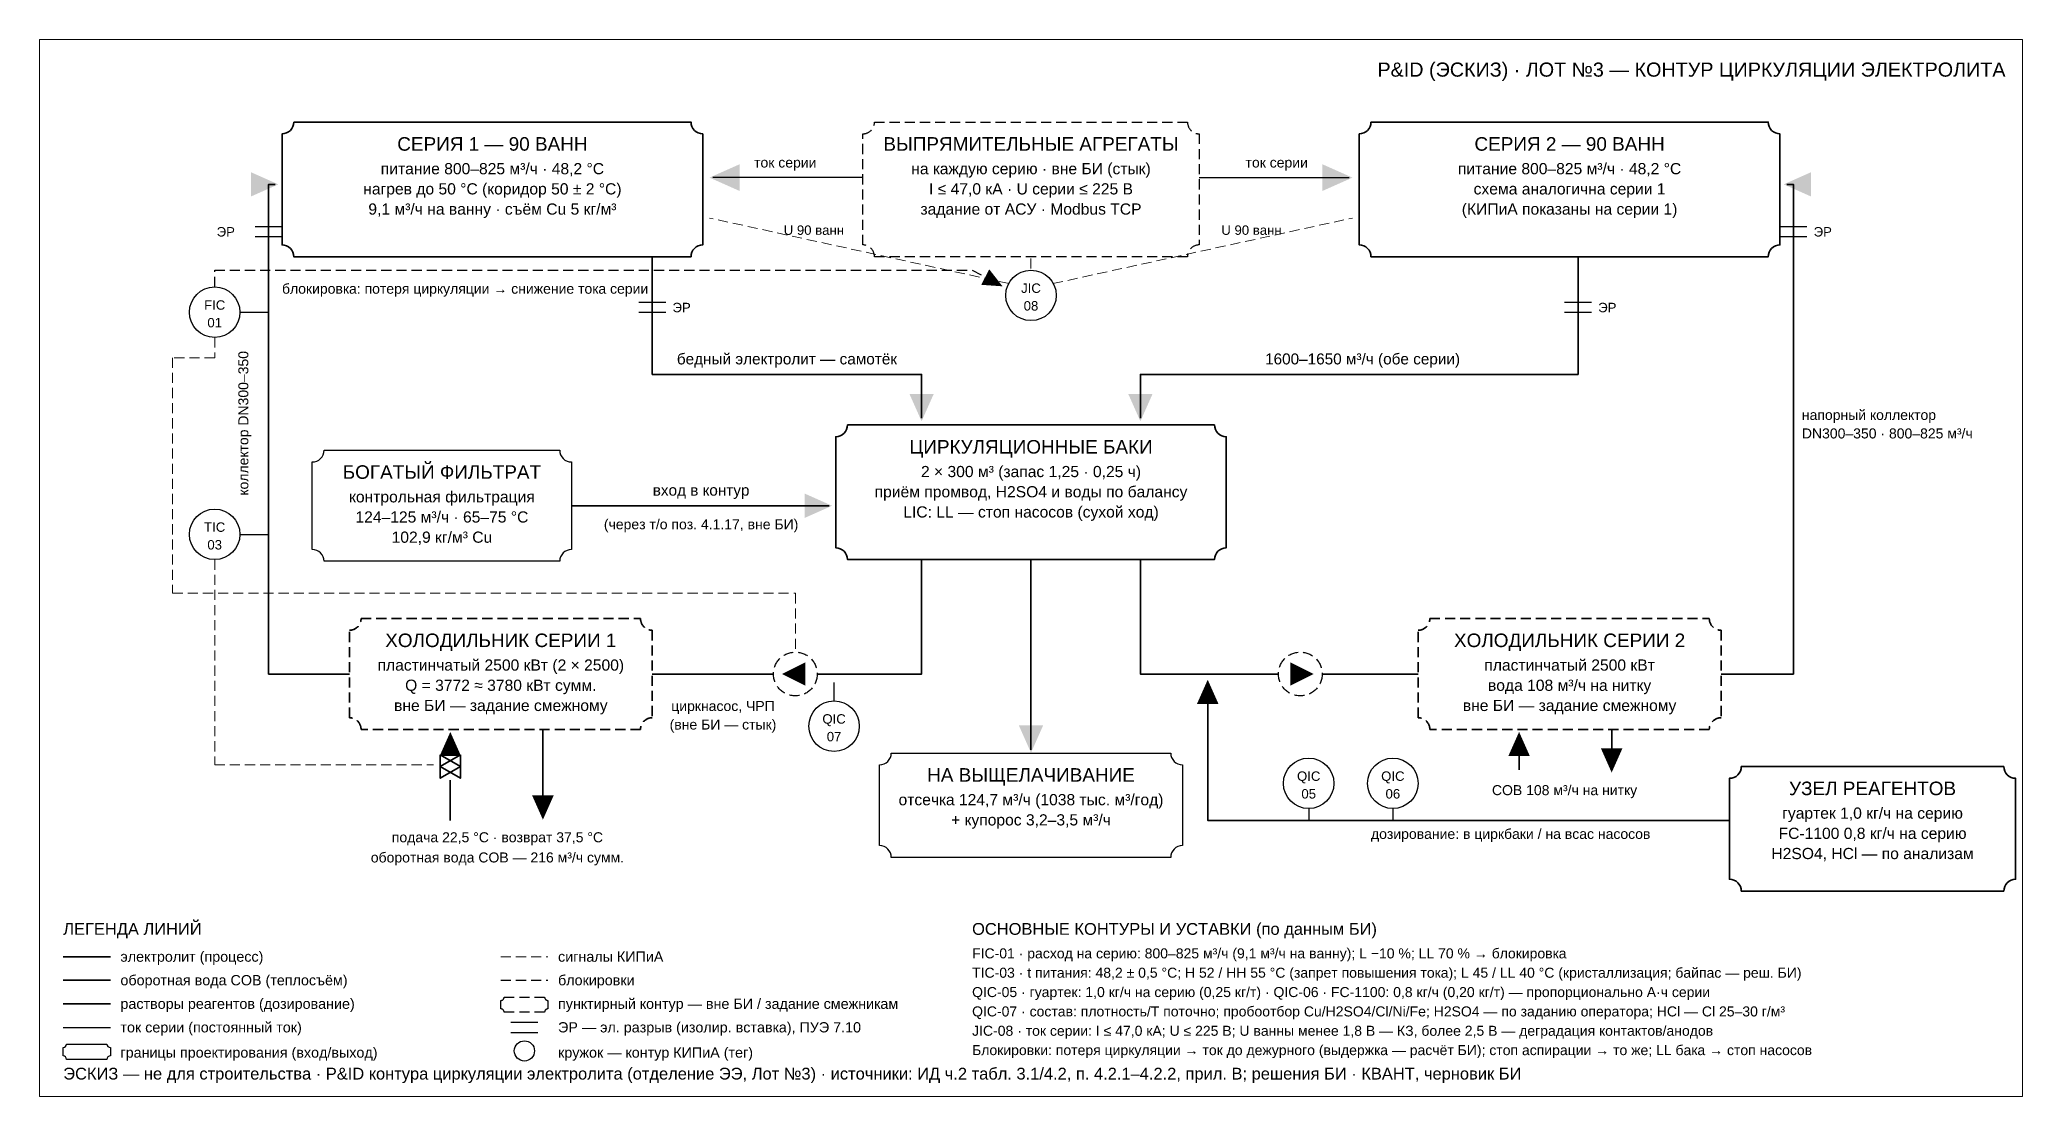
# Model space of a CAD drawing. Header units: millimetres. Extents: x 6 to 1184, y 6 to 634.
import ezdxf
from ezdxf.enums import TextEntityAlignment as Align

# ---------------------------------------------------------------- set-up
doc = ezdxf.new("R2010")
doc.units = ezdxf.units.MM
doc.linetypes.add('DASHED', pattern=[9, 6, -3])
for name, color, linetype, lineweight in [('DIM', 8, 'Continuous', 13), ('OUTLINE', 7, 'Continuous', 25), ('TEXT_RU', 7, 'Continuous', 25)]:
    doc.layers.add(name, color=color, linetype=linetype, lineweight=lineweight)
for name, color, linetype, lineweight, true_color in [('DUST', 6, 'Continuous', 35, 0xa34e9e), ('ELECTRIC', 2, 'Continuous', 30, 0xfab219), ('GAS', 30, 'Continuous', 35, 0xe07f2e), ('INTERLOCK', 1, 'Continuous', 30, 0xd03b3b), ('LIQUID', 5, 'Continuous', 35, 0x2a78d6)]:
    doc.layers.add(name, color=color, linetype=linetype, lineweight=lineweight, true_color=true_color)
doc.styles.add('TXTRU', font='arial.ttf')

msp = doc.modelspace()

# ---------------------------------------------------------------- hatches: boundary and pattern name
at = {"layer": 'OUTLINE'}
for points in [[(461, 264), (461, 250), (447, 257)], [(749, 264), (749, 250), (763, 257)]]:
    msp.add_hatch(color=7, dxfattribs=at).paths.add_polyline_path(points)

# ---------------------------------------------------------------- linework, layer by layer
at = {"layer": 'DIM', "linetype": 'DASHED'}
for p, q in [((582, 489), (404, 528)), ((608, 489), (786, 528)), ((595, 498), (595, 505)), ((280, 89), (308, 89))]:
    msp.add_line(p, q, dxfattribs=at)
at = {"layer": 'DIM', "true_color": 0xe7e7e7}
msp.add_lwpolyline([(6, 634), (1184, 634), (1184, 6), (6, 6)], close=True, dxfattribs=at)
at = {"layer": 'DIM', "linetype": 'DASHED'}
for points in [[(110, 457), (110, 445), (85, 445), (85, 305), (455, 305), (455, 270)], [(110, 325), (110, 203), (240, 203)]]:
    msp.add_lwpolyline(points, dxfattribs=at)
at = {"layer": 'DUST'}
msp.add_line((20, 61), (48, 61), dxfattribs=at)
msp.add_lwpolyline([(1010, 170), (700, 170), (700, 252)], dxfattribs=at)
msp.add_lwpolyline([(1017, 202), (1173, 202, 0.414214), (1180, 195), (1180, 135, 0.414214), (1173, 128), (1017, 128, 0.414214), (1010, 135), (1010, 195, 0.414214)], format="xyb", close=True, dxfattribs=at)
msp.add_solid([(693.6, 239.2), (700, 253.6), (706.4, 239.2)], dxfattribs=at)
at = {"layer": 'ELECTRIC'}
for p, q in [((495, 552), (406, 552)), ((695, 552), (784, 552)), ((134, 523), (150, 523)), ((1040, 523), (1056, 523)), ((134, 517), (150, 517)), ((1040, 517), (1056, 517)), ((362, 478), (378, 478)), ((362, 472), (378, 472)), ((912, 478), (928, 478)), ((912, 472), (928, 472)), ((286, 50), (302, 50)), ((20, 47), (48, 47)), ((286, 44), (302, 44))]:
    msp.add_line(p, q, dxfattribs=at)
at = {"layer": 'ELECTRIC', "linetype": 'DASHED'}
msp.add_lwpolyline([(502, 585), (688, 585, 0.414214), (695, 578), (695, 512, 0.414214), (688, 505), (502, 505, 0.414214), (495, 512), (495, 578, 0.414214)], format="xyb", close=True, dxfattribs=at)
at = {"layer": 'ELECTRIC'}
for points in [[(422, 544), (404, 552), (422, 560)], [(768, 560), (786, 552), (768, 544)]]:
    msp.add_solid(points, dxfattribs=at)
at = {"layer": 'GAS'}
for p, q in [((305, 224), (305, 172)), ((940, 224), (940, 200)), ((250, 216), (250, 221)), ((250, 210), (250, 219)), ((885, 214), (885, 221)), ((885, 200), (885, 216)), ((250, 170), (250, 194)), ((20, 75), (48, 75))]:
    msp.add_line(p, q, dxfattribs=at)
at = {"layer": 'GAS', "linetype": 'DASHED'}
for points in [[(197, 290), (363, 290, 0.414214), (370, 283), (370, 231, 0.414214), (363, 224), (197, 224, 0.414214), (190, 231), (190, 283, 0.414214)], [(832, 290), (998, 290, 0.414214), (1005, 283), (1005, 231, 0.414214), (998, 224), (832, 224, 0.414214), (825, 231), (825, 283, 0.414214)]]:
    msp.add_lwpolyline(points, format="xyb", close=True, dxfattribs=at)
at = {"layer": 'GAS'}
for points in [[(244, 209), (256, 202), (244, 195)], [(256, 209), (244, 202), (256, 195)]]:
    msp.add_lwpolyline(points, close=True, dxfattribs=at)
for points in [[(243.6, 208.2), (250, 222.6), (256.4, 208.2)], [(878.6, 208.2), (885, 222.6), (891.4, 208.2)], [(946.4, 212.8), (940, 198.4), (933.6, 212.8)], [(311.4, 184.8), (305, 170.4), (298.6, 184.8)]]:
    msp.add_solid(points, dxfattribs=at)
at = {"layer": 'INTERLOCK', "linetype": 'DASHED'}
msp.add_line((280, 75), (308, 75), dxfattribs=at)
msp.add_lwpolyline([(110, 487), (110, 497), (560, 497), (577, 488)], dxfattribs=at)
at = {"layer": 'INTERLOCK'}
msp.add_solid([(570.2, 497.5), (578.1, 487.4), (565.4, 488.3)], dxfattribs=at)
at = {"layer": 'LIQUID'}
for p, q in [((322, 357), (475, 357)), ((595, 325), (595, 212)), ((190, 257), (142, 257)), ((442, 257), (370, 257)), ((768, 257), (825, 257)), ((1005, 257), (1048, 257)), ((20, 89), (48, 89))]:
    msp.add_line(p, q, dxfattribs=at)
for points in [[(157, 585), (393, 585, 0.414214), (400, 578), (400, 512, 0.414214), (393, 505), (157, 505, 0.414214), (150, 512), (150, 578, 0.414214)], [(797, 585), (1033, 585, 0.414214), (1040, 578), (1040, 512, 0.414214), (1033, 505), (797, 505, 0.414214), (790, 512), (790, 578, 0.414214)], [(486, 405), (704, 405, 0.414214), (711, 398), (711, 332, 0.414214), (704, 325), (486, 325, 0.414214), (479, 332), (479, 398, 0.414214)]]:
    msp.add_lwpolyline(points, format="xyb", close=True, dxfattribs=at)
for points in [[(142, 257), (142, 548), (146, 548)], [(1048, 257), (1048, 548), (1044, 548)], [(370, 505), (370, 435), (530, 435), (530, 409)], [(920, 505), (920, 435), (660, 435), (660, 409)], [(530, 325), (530, 257), (468, 257)], [(660, 325), (660, 257), (742, 257)]]:
    msp.add_lwpolyline(points, dxfattribs=at)
for points in [[(131.6, 555.2), (147.8, 548), (131.6, 540.8)], [(1058.4, 540.8), (1042.2, 548), (1058.4, 555.2)], [(537.2, 423.4), (530, 407.2), (522.8, 423.4)], [(667.2, 423.4), (660, 407.2), (652.8, 423.4)], [(460.6, 364.2), (476.8, 357), (460.6, 349.8)], [(602.2, 226.4), (595, 210.2), (587.8, 226.4)]]:
    msp.add_solid(points, dxfattribs=at)
at = {"layer": 'OUTLINE'}
for p, q in [((125, 472), (142, 472)), ((125, 340), (142, 340)), ((478, 241), (478, 252)), ((760, 177), (760, 170)), ((810, 177), (810, 170))]:
    msp.add_line(p, q, dxfattribs=at)
at = {"layer": 'OUTLINE', "true_color": 0x0ca30c}
for points in [[(175, 390), (315, 390, 0.414214), (322, 383), (322, 331, 0.414214), (315, 324), (175, 324, 0.414214), (168, 331), (168, 383, 0.414214)], [(512, 210), (678, 210, 0.414214), (685, 203), (685, 155, 0.414214), (678, 148), (512, 148, 0.414214), (505, 155), (505, 203, 0.414214)], [(22, 37), (46, 37, 0.414214), (48, 35), (48, 30, 0.414214), (46, 28), (22, 28, 0.414214), (20, 30), (20, 35, 0.414214)]]:
    msp.add_lwpolyline(points, format="xyb", close=True, dxfattribs=at)
at = {"layer": 'OUTLINE', "linetype": 'DASHED'}
msp.add_lwpolyline([(282, 65), (306, 65, 0.414214), (308, 63), (308, 58, 0.414214), (306, 56), (282, 56, 0.414214), (280, 58), (280, 63, 0.414214)], format="xyb", close=True, dxfattribs=at)
at = {"layer": 'OUTLINE'}
for centre, radius in [((595, 482), 15), ((110, 472), 15), ((110, 340), 15), ((478, 226), 15), ((760, 192), 15), ((810, 192), 15), ((294, 33), 6)]:
    msp.add_circle(centre, radius, dxfattribs=at)
at = {"layer": 'OUTLINE', "linetype": 'DASHED'}
for centre in [(455, 257), (755, 257)]:
    msp.add_circle(centre, 13, dxfattribs=at)

# ---------------------------------------------------------------- texts
at = {"layer": 'TEXT_RU', "style": 'TXTRU'}
msp.add_text('P&ID (ЭСКИЗ) · ЛОТ №3 — КОНТУР ЦИРКУЛЯЦИИ ЭЛЕКТРОЛИТА', height=8.4, dxfattribs=at).set_placement((1174, 612), align=Align.RIGHT)
for s, height, p in [('СЕРИЯ 1 — 90 ВАНН', 8.05, (275, 568)), ('ВЫПРЯМИТЕЛЬНЫЕ АГРЕГАТЫ', 8.05, (595, 568)), ('СЕРИЯ 2 — 90 ВАНН', 8.05, (915, 568)), ('питание 800–825 м³/ч · 48,2 °С', 6.65, (275, 554)), ('на каждую серию · вне БИ (стык)', 6.65, (595, 554)), ('питание 800–825 м³/ч · 48,2 °С', 6.65, (915, 554)), ('нагрев до 50 °С (коридор 50 ± 2 °С)', 6.65, (275, 542)), ('I ≤ 47,0 кА · U серии ≤ 225 В', 6.65, (595, 542)), ('схема аналогична серии 1', 6.65, (915, 542)), ('9,1 м³/ч на ванну · съём Cu 5 кг/м³', 6.65, (275, 530)), ('задание от АСУ · Modbus TCP', 6.65, (595, 530)), ('(КИПиА показаны на серии 1)', 6.65, (915, 530)), ('U 90 ванн', 5.6, (466, 518)), ('U 90 ванн', 5.6, (726, 518)), ('JIC', 5.6, (595, 483.5)), ('FIC', 5.6, (110, 473.5)), ('08', 5.6, (595, 473)), ('01', 5.6, (110, 463)), ('ЦИРКУЛЯЦИОННЫЕ БАКИ', 8.05, (595, 388)), ('БОГАТЫЙ ФИЛЬТРАТ', 8.05, (245, 373)), ('2 × 300 м³ (запас 1,25 · 0,25 ч)', 6.65, (595, 374)), ('контрольная фильтрация', 6.65, (245, 359)), ('приём промвод, H2SO4 и воды по балансу', 6.65, (595, 362)), ('124–125 м³/ч · 65–75 °С', 6.65, (245, 347)), ('LIC: LL — стоп насосов (сухой ход)', 6.65, (595, 350)), ('TIC', 5.6, (110, 341.5)), ('102,9 кг/м³ Cu', 6.65, (245, 335)), ('(через т/о поз. 4.1.17, вне БИ)', 5.95, (399, 343)), ('03', 5.6, (110, 331)), ('ХОЛОДИЛЬНИК СЕРИИ 1', 8.05, (280, 273)), ('ХОЛОДИЛЬНИК СЕРИИ 2', 8.05, (915, 273)), ('пластинчатый 2500 кВт (2 × 2500)', 6.65, (280, 259)), ('пластинчатый 2500 кВт', 6.65, (915, 259)), ('Q = 3772 ≈ 3780 кВт сумм.', 6.65, (280, 247)), ('вода 108 м³/ч на нитку', 6.65, (915, 247)), ('вне БИ — задание смежному', 6.65, (280, 235)), ('циркнасос, ЧРП', 5.95, (412, 235)), ('вне БИ — задание смежному', 6.65, (915, 235)), ('(вне БИ — стык)', 5.95, (412, 224)), ('QIC', 5.6, (478, 227.5)), ('07', 5.6, (478, 217)), ('НА ВЫЩЕЛАЧИВАНИЕ', 8.05, (595, 193)), ('QIC', 5.6, (760, 193.5)), ('05', 5.6, (760, 183)), ('QIC', 5.6, (810, 193.5)), ('06', 5.6, (810, 183)), ('УЗЕЛ РЕАГЕНТОВ', 8.05, (1095, 185)), ('отсечка 124,7 м³/ч (1038 тыс. м³/год)', 6.65, (595, 179)), ('гуартек 1,0 кг/ч на серию', 6.65, (1095, 171)), ('+ купорос 3,2–3,5 м³/ч', 6.65, (595, 167)), ('FC-1100 0,8 кг/ч на серию', 6.65, (1095, 159)), ('H2SO4, HCl — по анализам', 6.65, (1095, 147))]:
    msp.add_text(s, height=height, dxfattribs=at).set_placement(p, align=Align.CENTER)
at = {"layer": 'TEXT_RU', "true_color": 0xfab219, "style": 'TXTRU'}
for p in [(449, 558), (741, 558)]:
    msp.add_text('ток серии', height=5.95, dxfattribs=at).set_placement(p, align=Align.CENTER)
msp.add_text('ЭР', height=5.6, dxfattribs=at).set_placement((122, 517), align=Align.RIGHT)
for p in [(1060, 517), (382, 472), (932, 472)]:
    msp.add_text('ЭР', height=5.6, dxfattribs=at).set_placement(p)
at = {"layer": 'TEXT_RU', "true_color": 0xd03b3b, "style": 'TXTRU'}
msp.add_text('блокировка: потеря циркуляции → снижение тока серии', height=5.95, dxfattribs=at).set_placement((150, 483))
at = {"layer": 'TEXT_RU', "style": 'TXTRU'}
msp.add_text('коллектор DN300–350', height=5.95, rotation=90, dxfattribs=at).set_placement((130, 406), align=Align.CENTER)
at = {"layer": 'TEXT_RU', "true_color": 0x2a78d6, "style": 'TXTRU'}
for s, p in [('бедный электролит — самотёк', (450, 441)), ('1600–1650 м³/ч (обе серии)', (792, 441)), ('вход в контур', (399, 363))]:
    msp.add_text(s, height=6.51, dxfattribs=at).set_placement(p, align=Align.CENTER)
at = {"layer": 'TEXT_RU', "style": 'TXTRU'}
for s, height, p in [('напорный коллектор', 5.95, (1053, 408)), ('DN300–350 · 800–825 м³/ч', 5.95, (1053, 397)), ('ЛЕГЕНДА ЛИНИЙ', 7, (20, 102)), ('ОСНОВНЫЕ КОНТУРЫ И УСТАВКИ (по данным БИ)', 7, (560, 102)), ('FIC-01 · расход на серию: 800–825 м³/ч (9,1 м³/ч на ванну); L −10 %; LL 70 % → блокировка', 5.95, (560, 88)), ('электролит (процесс)', 6.09, (54, 86)), ('сигналы КИПиА', 6.09, (314, 86)), ('TIC-03 · t питания: 48,2 ± 0,5 °С; H 52 / HH 55 °С (запрет повышения тока); L 45 / LL 40 °С (кристаллизация; байпас — реш. БИ)', 5.95, (560, 76.5)), ('оборотная вода СОВ (теплосъём)', 6.09, (54, 72)), ('блокировки', 6.09, (314, 72)), ('QIC-05 · гуартек: 1,0 кг/ч на серию (0,25 кг/т) · QIC-06 · FC-1100: 0,8 кг/ч (0,20 кг/т) — пропорционально А·ч серии', 5.95, (560, 65)), ('растворы реагентов (дозирование)', 6.09, (54, 58)), ('пунктирный контур — вне БИ / задание смежникам', 6.09, (314, 58)), ('QIC-07 · состав: плотность/T поточно; пробоотбор Cu/H2SO4/Cl/Ni/Fe; H2SO4 — по заданию оператора; HCl — Cl 25–30 г/м³', 5.95, (560, 53.5)), ('ток серии (постоянный ток)', 6.09, (54, 44)), ('ЭР — эл. разрыв (изолир. вставка), ПУЭ 7.10', 6.09, (314, 44)), ('JIC-08 · ток серии: I ≤ 47,0 кА; U ≤ 225 В; U ванны менее 1,8 В — КЗ, более 2,5 В — деградация контактов/анодов', 5.95, (560, 42)), ('границы проектирования (вход/выход)', 6.09, (54, 29)), ('кружок — контур КИПиА (тег)', 6.09, (314, 29)), ('Блокировки: потеря циркуляции → ток до дежурного (выдержка — расчёт БИ); стоп аспирации → то же; LL бака → стоп насосов', 5.95, (560, 30.5)), ('ЭСКИЗ — не для строительства · P&ID контура циркуляции электролита (отделение ЭЭ, Лот №3) · источники: ИД ч.2 табл. 3.1/4.2, п. 4.2.1–4.2.2, прил. В; решения БИ · КВАНТ, черновик БИ', 7, (20, 16))]:
    msp.add_text(s, height=height, dxfattribs=at).set_placement(p)
at = {"layer": 'TEXT_RU', "true_color": 0xe07f2e, "style": 'TXTRU'}
for s, p in [('СОВ 108 м³/ч на нитку', (912, 185)), ('подача 22,5 °С · возврат 37,5 °С', (278, 157)), ('оборотная вода СОВ — 216 м³/ч сумм.', (278, 145))]:
    msp.add_text(s, height=5.95, dxfattribs=at).set_placement(p, align=Align.CENTER)
at = {"layer": 'TEXT_RU', "true_color": 0xa34e9e, "style": 'TXTRU'}
msp.add_text('дозирование: в циркбаки / на всас насосов', height=5.95, dxfattribs=at).set_placement((880, 159), align=Align.CENTER)

doc.saveas('drawing.dxf')
